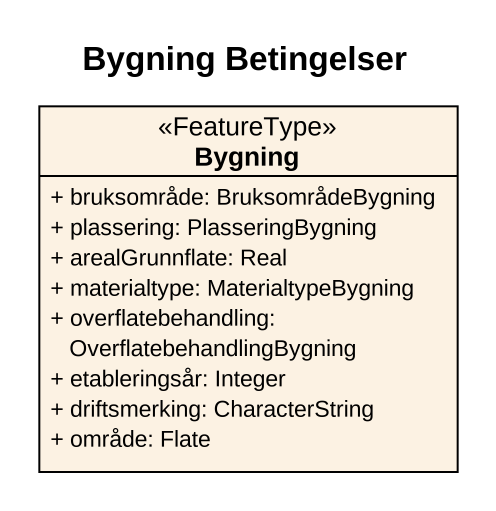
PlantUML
@startuml
title Bygning Betingelser
hide circle
hide empty members
skinparam classAttributeIconSize 0
class Bygning <<FeatureType>> {
  + bruksområde: BruksområdeBygning
  + plassering: PlasseringBygning
  + arealGrunnflate: Real
  + materialtype: MaterialtypeBygning
  + overflatebehandling: OverflatebehandlingBygning
  + etableringsår: Integer
  + driftsmerking: CharacterString
  + område: Flate
}
@enduml
